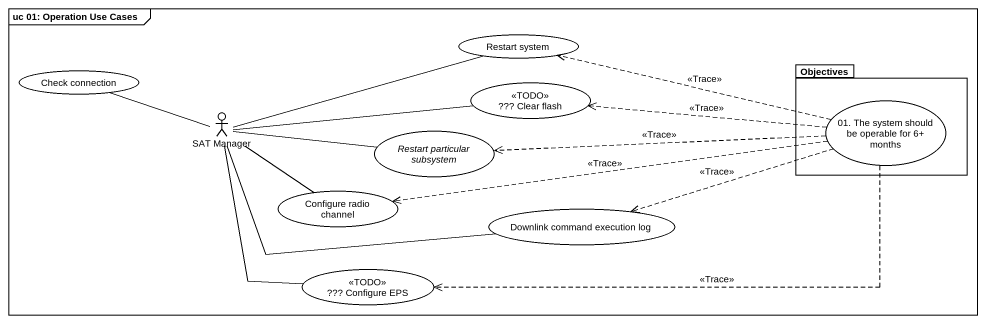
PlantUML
@startuml
mainframe uc 01: Operation Use Cases
usecase "Restart system" as Restart_system
package Objectives {
  usecase "01. The system should be operable for 6+ months" as u01_The_system_should_be
}
usecase "Check connection" as Check_connection
usecase "??? Clear flash" as Clear_flash <<TODO>>
actor "SAT Manager" as SAT_Manager
usecase "Restart particular subsystem" as Restart_particular_subsystem
usecase "Configure radio channel" as Configure_radio_channel
usecase "Downlink command execution log" as Downlink_command_execution
usecase "??? Configure EPS" as Configure_EPS <<TODO>>
u01_The_system_should_be .left.> Restart_system : <<Trace>>
u01_The_system_should_be .left.> Clear_flash : <<Trace>>
u01_The_system_should_be .left.> Restart_particular_subsystem : <<Trace>>
u01_The_system_should_be .left.> Configure_radio_channel : <<Trace>>
u01_The_system_should_be .left.> Downlink_command_execution : <<Trace>>
u01_The_system_should_be .left.> Configure_EPS : <<Trace>>
SAT_Manager -right- Restart_system
SAT_Manager -left- Check_connection
SAT_Manager -right- Clear_flash
SAT_Manager -right- Restart_particular_subsystem
SAT_Manager -- Configure_radio_channel
SAT_Manager -right- Downlink_command_execution
SAT_Manager -- Configure_EPS
@enduml
